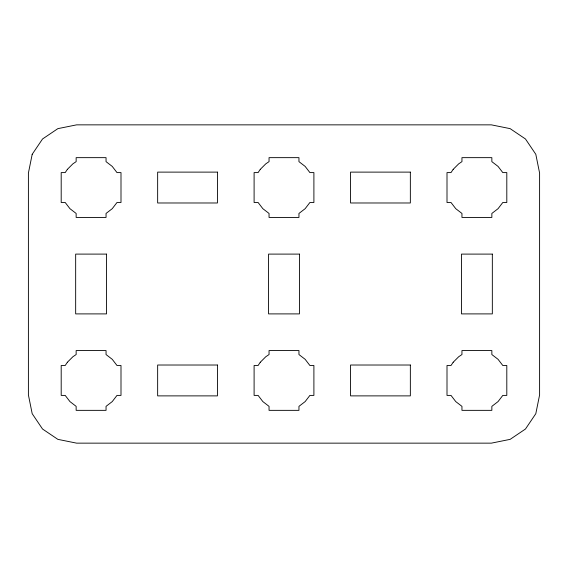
<?xml version="1.0" encoding="UTF-8"?>
<svg xmlns="http://www.w3.org/2000/svg" width="568" height="568" viewBox="0 0 568 568"><rect width="100%" height="100%" fill="white"/><g stroke="black" fill="none" stroke-linecap="round" stroke-linejoin="round"><path stroke-width="0.85" d="M32.191 154.311L28.4 173.077L28.4 394.923L32.191 413.689L42.529 429.017L57.858 439.355L76.623 443.146L491.377 443.146L510.142 439.355L525.471 429.017L535.809 413.689L539.6 394.923L539.6 173.077L535.809 154.311L525.471 138.982L510.142 128.645L491.377 124.853L76.623 124.853L57.858 128.645L42.529 138.982L32.191 154.311M67.379 169.342L65.199 172.594L61.195 172.594L61.195 202.499L65.199 202.499L69.956 208.69L76.147 213.447L76.147 217.445L106.046 217.445L106.046 213.447L112.237 208.69L116.994 202.499L120.998 202.499L120.998 172.594L116.994 172.594L112.237 166.403L106.046 161.646L106.046 157.648L76.147 157.648L76.147 161.646L72.889 163.832L67.379 169.342M67.379 362.249L65.199 365.501L61.195 365.501L61.195 395.406L65.199 395.406L69.956 401.597L76.147 406.354L76.147 410.352L106.046 410.352L106.046 406.354L112.237 401.597L116.994 395.406L120.998 395.406L120.998 365.501L116.994 365.501L112.237 359.31L106.046 354.553L106.046 350.555L76.147 350.555L76.147 354.553L72.889 356.732L67.379 362.249M260.279 169.342L258.099 172.594L254.102 172.594L254.102 202.499L258.099 202.499L262.856 208.69L269.047 213.447L269.047 217.445L298.953 217.445L298.953 213.447L305.144 208.69L309.901 202.499L313.898 202.499L313.898 172.594L309.901 172.594L305.144 166.403L298.953 161.646L298.953 157.648L269.047 157.648L269.047 161.646L265.796 163.832L260.279 169.342M260.279 362.249L258.099 365.501L254.102 365.501L254.102 395.406L258.099 395.406L262.856 401.597L269.047 406.354L269.047 410.352L298.953 410.352L298.953 406.354L305.144 401.597L309.901 395.406L313.898 395.406L313.898 365.501L309.901 365.501L305.144 359.31L298.953 354.553L298.953 350.555L269.047 350.555L269.047 354.553L265.796 356.732L260.279 362.249M453.186 169.342L451.006 172.594L447.002 172.594L447.002 202.499L451.006 202.499L455.763 208.69L461.954 213.447L461.954 217.445L491.852 217.445L491.852 213.447L498.044 208.69L502.801 202.499L506.805 202.499L506.805 172.594L502.801 172.594L498.044 166.403L491.852 161.646L491.852 157.648L461.954 157.648L461.954 161.646L458.703 163.832L453.186 169.342M453.186 362.249L451.006 365.501L447.002 365.501L447.002 395.406L451.006 395.406L455.763 401.597L461.954 406.354L461.954 410.352L491.852 410.352L491.852 406.354L498.044 401.597L502.801 395.406L506.805 395.406L506.805 365.501L502.801 365.501L498.044 359.31L491.852 354.553L491.852 350.555L461.954 350.555L461.954 354.553L458.703 356.732L453.186 362.249M217.445 172.118L157.648 172.118L157.648 202.982L217.445 202.982L217.445 172.118M410.352 172.118L350.555 172.118L350.555 202.982L410.352 202.982L410.352 172.118M106.528 254.102L75.665 254.102L75.665 313.898L106.528 313.898L106.528 254.102M299.435 254.102L268.565 254.102L268.565 313.898L299.435 313.898L299.435 254.102M492.335 254.102L461.472 254.102L461.472 313.898L492.335 313.898L492.335 254.102M217.445 365.018L157.648 365.018L157.648 395.882L217.445 395.882L217.445 365.018M410.352 365.018L350.555 365.018L350.555 395.882L410.352 395.882L410.352 365.018"/></g></svg>
